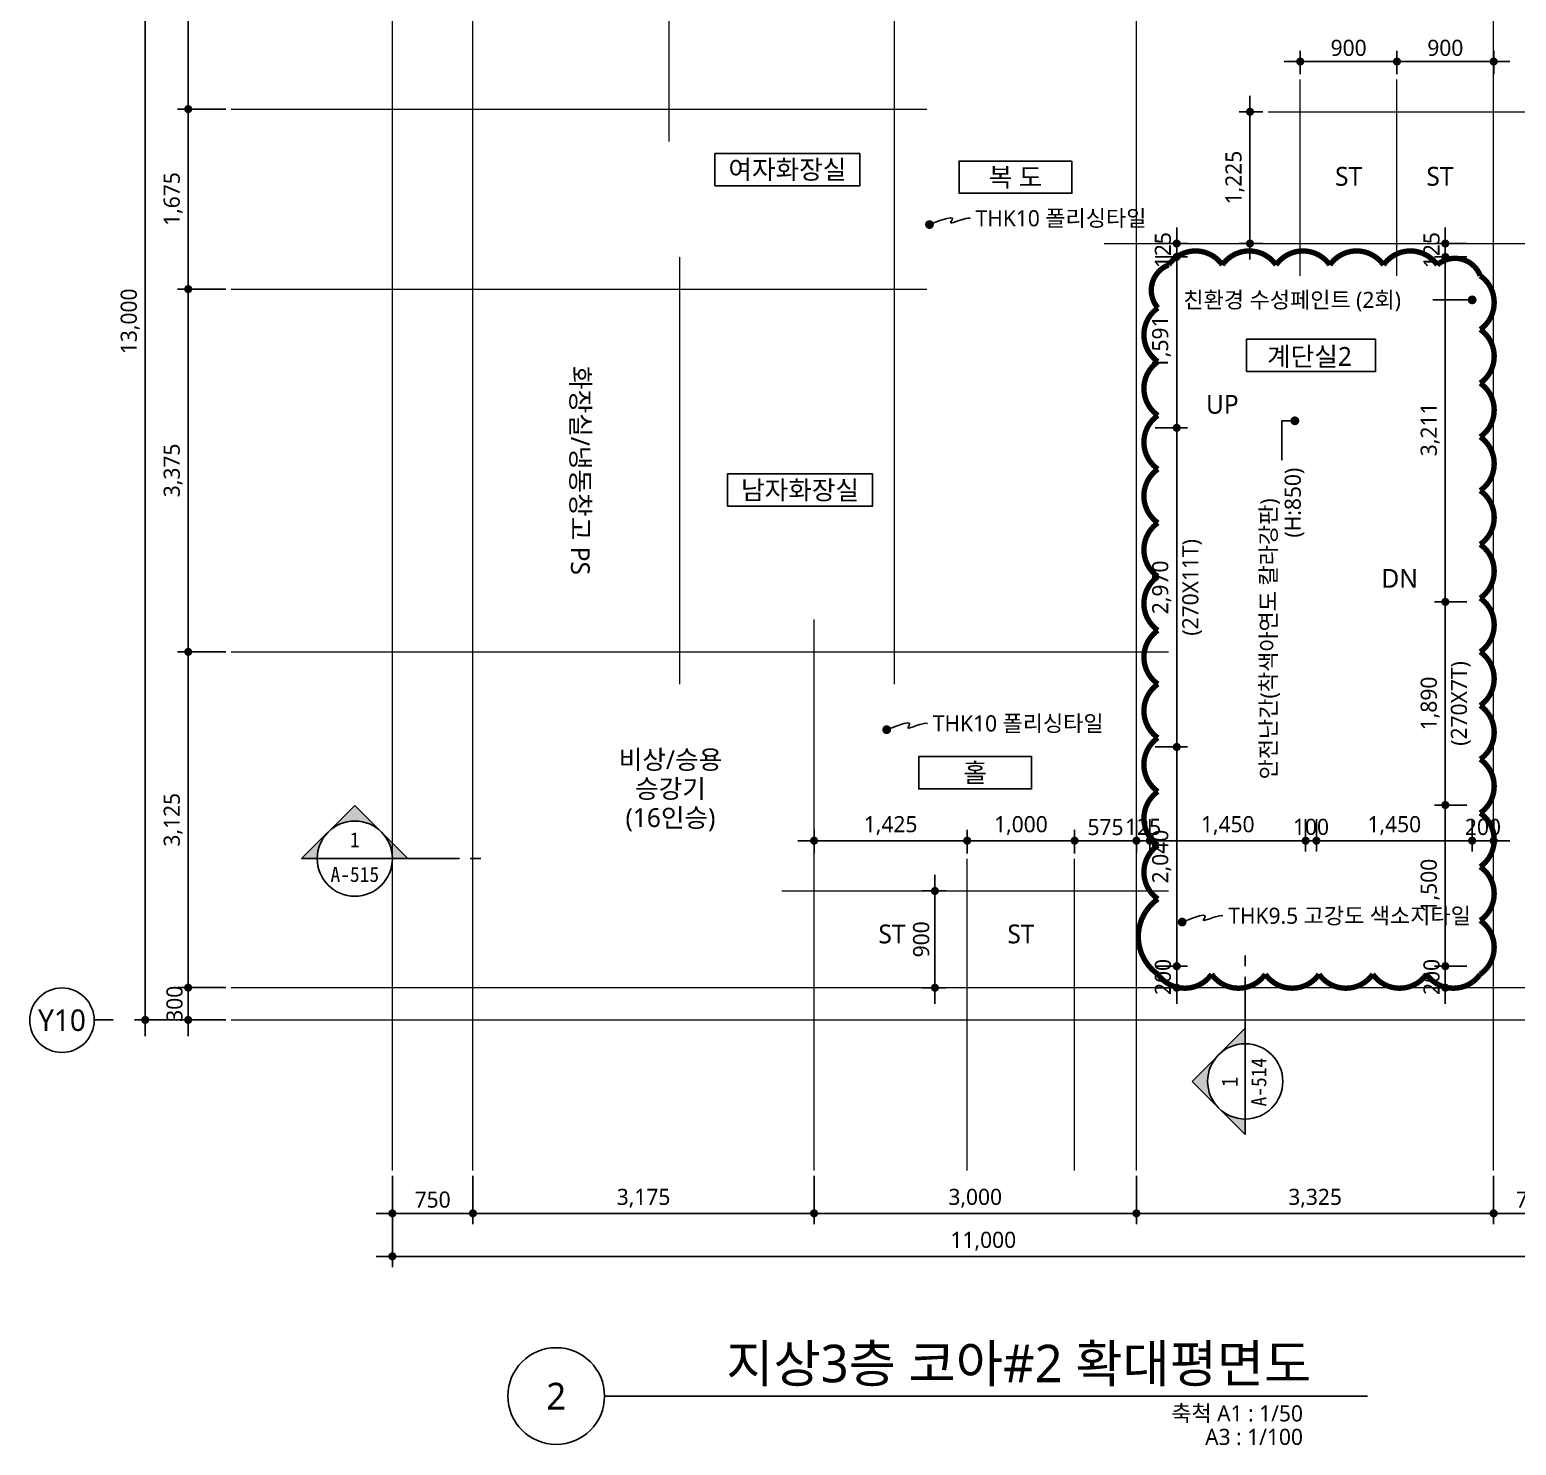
# Model space of a CAD drawing. Header units: millimetres. Extents: x 3320976 to 3527701, y 1183647 to 1243117.
# Drawn here: x 3422464 to 3436299, y 1183647 to 1196819 of the extents above; entities that cross this region are included whole.
import ezdxf
from ezdxf.enums import TextEntityAlignment as Align

# ---------------------------------------------------------------- set-up
doc = ezdxf.new("R2010")
doc.units = ezdxf.units.MM
doc.header["$MEASUREMENT"] = 0
doc.linetypes.add('CEN', pattern=[62, 60, -1, 0, -1])
doc.layers.get('0').update_dxf_attribs({"linetype": 'CONTINUOUS'})
for name, color, linetype, lineweight in [('A-AXIS-BUBL', 7, 'CONTINUOUS', 25), ('A-CNTL', 1, 'CEN', 15), ('A-DIMS', 7, 'CONTINUOUS', 25), ('A-MKXS-LEAD', 7, 'CONTINUOUS', 25), ('A-MKXS-MAK1', 3, 'CONTINUOUS', 25), ('A-MKXS-TEXT1', 3, 'CONTINUOUS', 25), ('A-MKXS-TEXT2', 7, 'CONTINUOUS', 25), ('A-MKXX-NAME', 3, 'CONTINUOUS', 25), ('A-MKXX-SYMB', 7, 'CONTINUOUS', 25), ('A-XXXX-SYMB', 7, 'CONTINUOUS', 25), ('A-XXXX-TXT1', 3, 'CONTINUOUS', 25), ('A-XXXX-TXT2', 3, 'CONTINUOUS', 25), ('REV-202205', 20, 'CONTINUOUS', 25)]:
    doc.layers.add(name, color=color, linetype=linetype, lineweight=lineweight)
doc.styles.add('HY울릉도L', font='')
doc.styles.add('돋움체', font='')
doc.styles.add('맑은고딕', font='malgun.ttf')
doc.styles.get('HY울릉도L').set_extended_font_data('HYwulM')
doc.styles.get('돋움체').set_extended_font_data('DotumChe')
doc.dimstyles.new('CDIM', dxfattribs={"dimtxt": 3, "dimasz": 1.5, "dimexe": 2, "dimexo": 1, "dimgap": 1, "dimtad": 1, "dimdec": 0, "dimrnd": 0.5, "dimzin": 0, "dimdsep": 32, "dimlunit": 6, "dimtxsty": 'HY울릉도L', "dimblk1": '_CIDOT', "dimblk2": '_CIDOT', "dimsah": 1, "dimcen": 5.5, "dimclrd": 2, "dimclre": 2, "dimclrt": 7, "dimadec": 0, "dimazin": 0, "dimtfac": 1, "dimtdec": 0, "dimtix": 1, "dimtmove": 2, "dimatfit": 1, "dimldrblk": '_CIDOT', "dimfxl": 1, "dimtolj": 1, "dimtzin": 0, "dimlwd": -1, "dimarcsym": 0})

# ---------------------------------------------------------------- blocks, each defined once
blk = doc.blocks.new('_CIDOT')
at = {"color": 0, "linetype": 'ByBlock'}
blk.add_line((2, 0), (-1, 0), dxfattribs=at)
at = {"color": 0, "linetype": 'ByBlock', "const_width": 0.5}
blk.add_lwpolyline([(-0.25, 0, 1), (0.25, 0, 1)], format="xyb", close=True, dxfattribs=at)
blk = doc.blocks.new('*D466')
at = {"layer": 'A-DIMS', "lineweight": -2, "transparency": 16777216}
for p, q in [((-1550, 0), (-2400, 0)), ((-1550, -13000), (-2400, -13000))]:
    blk.add_line(p, q, dxfattribs=at)
at = {"layer": 'A-DIMS', "transparency": 16777216}
blk.add_line((-2300, -12925), (-2300, -75), dxfattribs=at)
at = {"layer": 'A-DIMS', "transparency": 16777216, "xscale": 75, "yscale": 75, "zscale": 75}
for p, rotation in [((-2300, 0), 90), ((-2300, -13000), 270)]:
    blk.add_blockref('_CIDOT', p, dxfattribs=dict(at, rotation=rotation))
at = {"layer": 'A-DIMS', "color": 3, "transparency": 16777216, "insert": (-2440, -6500), "char_height": 150, "attachment_point": 5, "rotation": 90, "style": '맑은고딕'}
blk.add_mtext('\\A1;13,000', dxfattribs=at)
blk = doc.blocks.new('*D469')
at = {"layer": 'A-DIMS', "lineweight": -2, "transparency": 16777216}
for p, q in [((-1550, -700), (-2000, -700)), ((-1550, -4525), (-2000, -4525))]:
    blk.add_line(p, q, dxfattribs=at)
at = {"layer": 'A-DIMS', "transparency": 16777216}
blk.add_line((-1900, -4450), (-1900, -775), dxfattribs=at)
at = {"layer": 'A-DIMS', "transparency": 16777216, "xscale": 75, "yscale": 75, "zscale": 75}
for p, rotation in [((-1900, -700), 90), ((-1900, -4525), 270)]:
    blk.add_blockref('_CIDOT', p, dxfattribs=dict(at, rotation=rotation))
at = {"layer": 'A-DIMS', "color": 3, "transparency": 16777216, "insert": (-2040, -2613), "char_height": 150, "attachment_point": 5, "rotation": 90, "style": '맑은고딕'}
blk.add_mtext('\\A1;3,825', dxfattribs=at)
blk = doc.blocks.new('*D470')
at = {"layer": 'A-DIMS', "transparency": 16777216}
for p, q in [((-1900, -12625), (-1900, -12550)), ((-1900, -13000), (-1900, -12700)), ((-1900, -13075), (-1900, -13150))]:
    blk.add_line(p, q, dxfattribs=at)
at = {"layer": 'A-DIMS', "lineweight": -2, "transparency": 16777216}
for p, q in [((-1550, -12700), (-2000, -12700)), ((-1550, -13000), (-2000, -13000))]:
    blk.add_line(p, q, dxfattribs=at)
at = {"layer": 'A-DIMS', "transparency": 16777216, "xscale": 75, "yscale": 75, "zscale": 75}
for p, rotation in [((-1900, -12700), 270), ((-1900, -13000), 90)]:
    blk.add_blockref('_CIDOT', p, dxfattribs=dict(at, rotation=rotation))
at = {"layer": 'A-DIMS', "color": 3, "transparency": 16777216, "insert": (-2027, -12850), "char_height": 150, "attachment_point": 5, "rotation": 90, "style": '맑은고딕'}
blk.add_mtext('\\A1;300', dxfattribs=at)
blk = doc.blocks.new('*D472')
at = {"layer": 'A-DIMS', "lineweight": -2, "transparency": 16777216}
for p, q in [((0, -14450), (0, -14900)), ((750, -14450), (750, -14900))]:
    blk.add_line(p, q, dxfattribs=at)
at = {"layer": 'A-DIMS', "transparency": 16777216}
blk.add_line((675, -14800), (75, -14800), dxfattribs=at)
at = {"layer": 'A-DIMS', "transparency": 16777216, "xscale": 75, "yscale": 75, "zscale": 75, "rotation": 180}
blk.add_blockref('_CIDOT', (0, -14800), dxfattribs=at)
at = {"layer": 'A-DIMS', "transparency": 16777216, "xscale": 75, "yscale": 75, "zscale": 75}
blk.add_blockref('_CIDOT', (750, -14800), dxfattribs=at)
at = {"layer": 'A-DIMS', "color": 3, "transparency": 16777216, "insert": (375, -14673), "char_height": 150, "attachment_point": 5, "style": '맑은고딕'}
blk.add_mtext('\\A1;750', dxfattribs=at)
blk = doc.blocks.new('*D473')
at = {"layer": 'A-DIMS', "lineweight": -2, "transparency": 16777216}
for p, q in [((10250, -14450), (10250, -14900)), ((11000, -14450), (11000, -14900))]:
    blk.add_line(p, q, dxfattribs=at)
at = {"layer": 'A-DIMS', "transparency": 16777216}
blk.add_line((10925, -14800), (10325, -14800), dxfattribs=at)
at = {"layer": 'A-DIMS', "transparency": 16777216, "xscale": 75, "yscale": 75, "zscale": 75, "rotation": 180}
blk.add_blockref('_CIDOT', (10250, -14800), dxfattribs=at)
at = {"layer": 'A-DIMS', "transparency": 16777216, "xscale": 75, "yscale": 75, "zscale": 75}
blk.add_blockref('_CIDOT', (11000, -14800), dxfattribs=at)
at = {"layer": 'A-DIMS', "color": 3, "transparency": 16777216, "insert": (10625, -14673), "char_height": 150, "attachment_point": 5, "style": '맑은고딕'}
blk.add_mtext('\\A1;750', dxfattribs=at)
blk = doc.blocks.new('*D475')
at = {"layer": 'A-DIMS', "lineweight": -2, "transparency": 16777216}
for p, q in [((6925, -14450), (6925, -14900)), ((10250, -14450), (10250, -14900))]:
    blk.add_line(p, q, dxfattribs=at)
at = {"layer": 'A-DIMS', "transparency": 16777216}
blk.add_line((7000, -14800), (10175, -14800), dxfattribs=at)
at = {"layer": 'A-DIMS', "transparency": 16777216, "xscale": 75, "yscale": 75, "zscale": 75, "rotation": 180}
blk.add_blockref('_CIDOT', (6925, -14800), dxfattribs=at)
at = {"layer": 'A-DIMS', "transparency": 16777216, "xscale": 75, "yscale": 75, "zscale": 75}
blk.add_blockref('_CIDOT', (10250, -14800), dxfattribs=at)
at = {"layer": 'A-DIMS', "color": 3, "transparency": 16777216, "insert": (8588, -14660), "char_height": 150, "attachment_point": 5, "style": '맑은고딕'}
blk.add_mtext('\\A1;3,325', dxfattribs=at)
blk = doc.blocks.new('*D476')
at = {"layer": 'A-DIMS', "lineweight": -2, "transparency": 16777216}
for p, q in [((750, -14450), (750, -14900)), ((3925, -14450), (3925, -14900))]:
    blk.add_line(p, q, dxfattribs=at)
at = {"layer": 'A-DIMS', "transparency": 16777216}
blk.add_line((825, -14800), (3850, -14800), dxfattribs=at)
at = {"layer": 'A-DIMS', "transparency": 16777216, "xscale": 75, "yscale": 75, "zscale": 75, "rotation": 180}
blk.add_blockref('_CIDOT', (750, -14800), dxfattribs=at)
at = {"layer": 'A-DIMS', "transparency": 16777216, "xscale": 75, "yscale": 75, "zscale": 75}
blk.add_blockref('_CIDOT', (3925, -14800), dxfattribs=at)
at = {"layer": 'A-DIMS', "color": 3, "transparency": 16777216, "insert": (2338, -14660), "char_height": 150, "attachment_point": 5, "style": '맑은고딕'}
blk.add_mtext('\\A1;3,175', dxfattribs=at)
blk = doc.blocks.new('*D480')
at = {"layer": 'A-DIMS', "lineweight": -2, "transparency": 16777216}
for p, q in [((-1550, -9575), (-2000, -9575)), ((-1550, -12700), (-2000, -12700))]:
    blk.add_line(p, q, dxfattribs=at)
at = {"layer": 'A-DIMS', "transparency": 16777216}
blk.add_line((-1900, -9650), (-1900, -12625), dxfattribs=at)
at = {"layer": 'A-DIMS', "transparency": 16777216, "xscale": 75, "yscale": 75, "zscale": 75}
for p, rotation in [((-1900, -9575), 90), ((-1900, -12700), 270)]:
    blk.add_blockref('_CIDOT', p, dxfattribs=dict(at, rotation=rotation))
at = {"layer": 'A-DIMS', "color": 3, "transparency": 16777216, "insert": (-2040, -11138), "char_height": 150, "attachment_point": 5, "rotation": 90, "style": '맑은고딕'}
blk.add_mtext('\\A1;3,125', dxfattribs=at)
blk = doc.blocks.new('*D481')
at = {"layer": 'A-DIMS', "lineweight": -2, "transparency": 16777216}
for p, q in [((-1550, -6200), (-2000, -6200)), ((-1550, -9575), (-2000, -9575))]:
    blk.add_line(p, q, dxfattribs=at)
at = {"layer": 'A-DIMS', "transparency": 16777216}
blk.add_line((-1900, -9500), (-1900, -6275), dxfattribs=at)
at = {"layer": 'A-DIMS', "transparency": 16777216, "xscale": 75, "yscale": 75, "zscale": 75}
for p, rotation in [((-1900, -6200), 90), ((-1900, -9575), 270)]:
    blk.add_blockref('_CIDOT', p, dxfattribs=dict(at, rotation=rotation))
at = {"layer": 'A-DIMS', "color": 3, "transparency": 16777216, "insert": (-2040, -7887), "char_height": 150, "attachment_point": 5, "rotation": 90, "style": '맑은고딕'}
blk.add_mtext('\\A1;3,375', dxfattribs=at)
blk = doc.blocks.new('*D482')
at = {"layer": 'A-DIMS', "lineweight": -2, "transparency": 16777216}
for p, q in [((3925, -14450), (3925, -14900)), ((6925, -14450), (6925, -14900))]:
    blk.add_line(p, q, dxfattribs=at)
at = {"layer": 'A-DIMS', "transparency": 16777216}
blk.add_line((6850, -14800), (4000, -14800), dxfattribs=at)
at = {"layer": 'A-DIMS', "transparency": 16777216, "xscale": 75, "yscale": 75, "zscale": 75, "rotation": 180}
blk.add_blockref('_CIDOT', (3925, -14800), dxfattribs=at)
at = {"layer": 'A-DIMS', "transparency": 16777216, "xscale": 75, "yscale": 75, "zscale": 75}
blk.add_blockref('_CIDOT', (6925, -14800), dxfattribs=at)
at = {"layer": 'A-DIMS', "color": 3, "transparency": 16777216, "insert": (5425, -14660), "char_height": 150, "attachment_point": 5, "style": '맑은고딕'}
blk.add_mtext('\\A1;3,000', dxfattribs=at)
blk = doc.blocks.new('*D486')
at = {"layer": 'A-DIMS', "lineweight": -2, "transparency": 16777216}
for p, q in [((0, -14450), (0, -15300)), ((11000, -14450), (11000, -15300))]:
    blk.add_line(p, q, dxfattribs=at)
at = {"layer": 'A-DIMS', "transparency": 16777216}
blk.add_line((10925, -15200), (75, -15200), dxfattribs=at)
at = {"layer": 'A-DIMS', "transparency": 16777216, "xscale": 75, "yscale": 75, "zscale": 75, "rotation": 180}
blk.add_blockref('_CIDOT', (0, -15200), dxfattribs=at)
at = {"layer": 'A-DIMS', "transparency": 16777216, "xscale": 75, "yscale": 75, "zscale": 75}
blk.add_blockref('_CIDOT', (11000, -15200), dxfattribs=at)
at = {"layer": 'A-DIMS', "color": 3, "transparency": 16777216, "insert": (5500, -15060), "char_height": 150, "attachment_point": 5, "style": '맑은고딕'}
blk.add_mtext('\\A1;11,000', dxfattribs=at)
blk = doc.blocks.new('*D487')
at = {"layer": 'A-DIMS', "lineweight": -2, "transparency": 16777216}
for p, q in [((-1550, -4525), (-2000, -4525)), ((-1550, -6200), (-2000, -6200))]:
    blk.add_line(p, q, dxfattribs=at)
at = {"layer": 'A-DIMS', "transparency": 16777216}
blk.add_line((-1900, -6125), (-1900, -4600), dxfattribs=at)
at = {"layer": 'A-DIMS', "transparency": 16777216, "xscale": 75, "yscale": 75, "zscale": 75}
for p, rotation in [((-1900, -4525), 90), ((-1900, -6200), 270)]:
    blk.add_blockref('_CIDOT', p, dxfattribs=dict(at, rotation=rotation))
at = {"layer": 'A-DIMS', "color": 3, "transparency": 16777216, "insert": (-2040, -5362), "char_height": 150, "attachment_point": 5, "rotation": 90, "style": '맑은고딕'}
blk.add_mtext('\\A1;1,675', dxfattribs=at)
blk = doc.blocks.new('비상승용승강기16인승')
at = {"layer": 'A-MKXX-NAME', "style": '맑은고딕'}
for s, p in [('비상/승용', (0, 270)), ('승강기', (0, 0)), ('(16인승)', (0, -270))]:
    blk.add_text(s, height=175, dxfattribs=at).set_placement(p, align=Align.MIDDLE_CENTER)
blk = doc.blocks.new('*D32')
at = {"layer": 'A-DIMS', "lineweight": -2, "transparency": 16777216}
for p, q in [((3431189, 1189155), (3431189, 1189373)), ((3432189, 1189155), (3432189, 1189373))]:
    blk.add_line(p, q, dxfattribs=at)
at = {"layer": 'A-DIMS', "transparency": 16777216}
blk.add_line((3432114, 1189273), (3431264, 1189273), dxfattribs=at)
at = {"layer": 'A-DIMS', "transparency": 16777216, "xscale": 75, "yscale": 75, "zscale": 75, "rotation": 180}
blk.add_blockref('_CIDOT', (3431189, 1189273), dxfattribs=at)
at = {"layer": 'A-DIMS', "transparency": 16777216, "xscale": 75, "yscale": 75, "zscale": 75}
blk.add_blockref('_CIDOT', (3432189, 1189273), dxfattribs=at)
at = {"layer": 'A-DIMS', "color": 3, "transparency": 16777216, "insert": (3431689, 1189413), "char_height": 150, "attachment_point": 5, "style": '맑은고딕'}
blk.add_mtext('\\A1;1,000', dxfattribs=at)
blk = doc.blocks.new('*D27')
at = {"layer": 'A-DIMS', "lineweight": -2, "transparency": 16777216}
for p, q in [((3429764, 1189155), (3429764, 1189373)), ((3431189, 1189155), (3431189, 1189373))]:
    blk.add_line(p, q, dxfattribs=at)
at = {"layer": 'A-DIMS', "transparency": 16777216}
blk.add_line((3429839, 1189273), (3431114, 1189273), dxfattribs=at)
at = {"layer": 'A-DIMS', "transparency": 16777216, "xscale": 75, "yscale": 75, "zscale": 75, "rotation": 180}
blk.add_blockref('_CIDOT', (3429764, 1189273), dxfattribs=at)
at = {"layer": 'A-DIMS', "transparency": 16777216, "xscale": 75, "yscale": 75, "zscale": 75}
blk.add_blockref('_CIDOT', (3431189, 1189273), dxfattribs=at)
at = {"layer": 'A-DIMS', "color": 3, "transparency": 16777216, "insert": (3430476, 1189413), "char_height": 150, "attachment_point": 5, "style": '맑은고딕'}
blk.add_mtext('\\A1;1,425', dxfattribs=at)
blk = doc.blocks.new('*D28')
at = {"layer": 'A-DIMS', "lineweight": -2, "transparency": 16777216}
for p, q in [((3432189, 1189155), (3432189, 1189373)), ((3432764, 1189155), (3432764, 1189373))]:
    blk.add_line(p, q, dxfattribs=at)
at = {"layer": 'A-DIMS', "transparency": 16777216}
blk.add_line((3432264, 1189273), (3432689, 1189273), dxfattribs=at)
at = {"layer": 'A-DIMS', "transparency": 16777216, "xscale": 75, "yscale": 75, "zscale": 75, "rotation": 180}
blk.add_blockref('_CIDOT', (3432189, 1189273), dxfattribs=at)
at = {"layer": 'A-DIMS', "transparency": 16777216, "xscale": 75, "yscale": 75, "zscale": 75}
blk.add_blockref('_CIDOT', (3432764, 1189273), dxfattribs=at)
at = {"layer": 'A-DIMS', "color": 3, "transparency": 16777216, "insert": (3432476, 1189399), "char_height": 150, "attachment_point": 5, "style": '맑은고딕'}
blk.add_mtext('\\A1;575', dxfattribs=at)
blk = doc.blocks.new('*D29')
at = {"layer": 'A-DIMS', "lineweight": -2, "transparency": 16777216}
for p, q in [((3434289, 1196405), (3434289, 1196623)), ((3435189, 1196405), (3435189, 1196623))]:
    blk.add_line(p, q, dxfattribs=at)
at = {"layer": 'A-DIMS', "transparency": 16777216}
blk.add_line((3435114, 1196523), (3434364, 1196523), dxfattribs=at)
at = {"layer": 'A-DIMS', "transparency": 16777216, "xscale": 75, "yscale": 75, "zscale": 75, "rotation": 180}
blk.add_blockref('_CIDOT', (3434289, 1196523), dxfattribs=at)
at = {"layer": 'A-DIMS', "transparency": 16777216, "xscale": 75, "yscale": 75, "zscale": 75}
blk.add_blockref('_CIDOT', (3435189, 1196523), dxfattribs=at)
at = {"layer": 'A-DIMS', "color": 3, "transparency": 16777216, "insert": (3434739, 1196650), "char_height": 150, "attachment_point": 5, "style": '맑은고딕'}
blk.add_mtext('\\A1;900', dxfattribs=at)
blk = doc.blocks.new('*D30')
at = {"layer": 'A-DIMS', "lineweight": -2, "transparency": 16777216}
for p, q in [((3435189, 1196405), (3435189, 1196623)), ((3436089, 1196405), (3436089, 1196623))]:
    blk.add_line(p, q, dxfattribs=at)
at = {"layer": 'A-DIMS', "transparency": 16777216}
blk.add_line((3435264, 1196523), (3436014, 1196523), dxfattribs=at)
at = {"layer": 'A-DIMS', "transparency": 16777216, "xscale": 75, "yscale": 75, "zscale": 75, "rotation": 180}
blk.add_blockref('_CIDOT', (3435189, 1196523), dxfattribs=at)
at = {"layer": 'A-DIMS', "transparency": 16777216, "xscale": 75, "yscale": 75, "zscale": 75}
blk.add_blockref('_CIDOT', (3436089, 1196523), dxfattribs=at)
at = {"layer": 'A-DIMS', "color": 3, "transparency": 16777216, "insert": (3435639, 1196650), "char_height": 150, "attachment_point": 5, "style": '맑은고딕'}
blk.add_mtext('\\A1;900', dxfattribs=at)
blk = doc.blocks.new('*D31')
at = {"layer": 'A-DIMS', "lineweight": -2, "transparency": 16777216}
for p, q in [((3433939, 1196055), (3433721, 1196055)), ((3433939, 1194830), (3433721, 1194830))]:
    blk.add_line(p, q, dxfattribs=at)
at = {"layer": 'A-DIMS', "transparency": 16777216}
blk.add_line((3433821, 1195980), (3433821, 1194905), dxfattribs=at)
at = {"layer": 'A-DIMS', "transparency": 16777216, "xscale": 75, "yscale": 75, "zscale": 75}
for p, rotation in [((3433821, 1196055), 90), ((3433821, 1194830), 270)]:
    blk.add_blockref('_CIDOT', p, dxfattribs=dict(at, rotation=rotation))
at = {"layer": 'A-DIMS', "color": 3, "transparency": 16777216, "insert": (3433681, 1195443), "char_height": 150, "attachment_point": 5, "rotation": 90, "style": '맑은고딕'}
blk.add_mtext('\\A1;1,225', dxfattribs=at)
blk = doc.blocks.new('*D48')
at = {"layer": 'A-DIMS', "lineweight": -2, "transparency": 16777216}
for p, q in [((3430771, 1188805), (3430989, 1188805)), ((3430771, 1187905), (3430989, 1187905))]:
    blk.add_line(p, q, dxfattribs=at)
at = {"layer": 'A-DIMS', "transparency": 16777216}
blk.add_line((3430889, 1188730), (3430889, 1187980), dxfattribs=at)
at = {"layer": 'A-DIMS', "transparency": 16777216, "xscale": 75, "yscale": 75, "zscale": 75}
for p, rotation in [((3430889, 1188805), 90), ((3430889, 1187905), 270)]:
    blk.add_blockref('_CIDOT', p, dxfattribs=dict(at, rotation=rotation))
at = {"layer": 'A-DIMS', "color": 3, "transparency": 16777216, "insert": (3430761, 1188355), "char_height": 150, "attachment_point": 5, "rotation": 90, "style": '맑은고딕'}
blk.add_mtext('\\A1;900', dxfattribs=at)
blk = doc.blocks.new('CORE 2- 단면')
at = {"layer": 'A-MKXS-MAK1'}
h = blk.add_hatch(color=256, dxfattribs=at)
h.paths.add_polyline_path([(5095, 12859), (4847, 12611, 0.414214), (4847, 13106)])
h.paths.add_polyline_path([(4847, 12611), (4600, 12364), (4600, 12509, 0.198912)])
h.paths.add_polyline_path([(4847, 13106, 0.198912), (4600, 13209), (4600, 13354)])
h = blk.add_hatch(color=256, dxfattribs=at)
h.paths.add_polyline_path([(12887, 10291), (12639, 10538, 0.414214), (13134, 10538)])
h.paths.add_polyline_path([(12639, 10538), (12392, 10786), (12537, 10786, 0.198912)])
h.paths.add_polyline_path([(13134, 10538, 0.198912), (13237, 10786), (13382, 10786)])
for p, q in [((4600, 13354), (5095, 12859)), ((4600, 11886), (4600, 13354)), ((4600, 12364), (5095, 12859)), ((4600, 11686), (4600, 11786)), ((11714, 10786), (11814, 10786)), ((11914, 10786), (13382, 10786)), ((12392, 10786), (12887, 10291)), ((13382, 10786), (12887, 10291))]:
    blk.add_line(p, q, dxfattribs=at)
for centre in [(4600, 12859), (12887, 10786)]:
    blk.add_circle(centre, 350, dxfattribs=at)
at = {"layer": 'A-MKXS-TEXT2', "style": '돋움체'}
for s, height, rotation, p in [('A-514', 140, 270, (4472, 12866)), ('1', 150, 270, (4744, 12863)), ('A-515', 140, 180, (12887, 10934)), ('1', 140, 180, (12887, 10611))]:
    blk.add_text(s, height=height, rotation=rotation, dxfattribs=at).set_placement(p, align=Align.MIDDLE)
blk = doc.blocks.new('*D383')
at = {"layer": 'A-DIMS', "lineweight": -2, "transparency": 16777216}
for p, q in [((3432939, 1193115), (3433239, 1193115)), ((3432939, 1190145), (3433239, 1190145))]:
    blk.add_line(p, q, dxfattribs=at)
at = {"layer": 'A-DIMS', "transparency": 16777216}
blk.add_line((3433139, 1190220), (3433139, 1193040), dxfattribs=at)
at = {"layer": 'A-DIMS', "transparency": 16777216, "xscale": 75, "yscale": 75, "zscale": 75}
for p, rotation in [((3433139, 1193115), 90), ((3433139, 1190145), 270)]:
    blk.add_blockref('_CIDOT', p, dxfattribs=dict(at, rotation=rotation))
at = {"layer": 'A-DIMS', "color": 3, "transparency": 16777216, "char_height": 150, "attachment_point": 5, "rotation": 90, "style": '맑은고딕'}
for s, insert in [('\\A1;(270X11T)', (3433282, 1191630)), ('\\A1;2,970', (3432999, 1191630))]:
    blk.add_mtext(s, dxfattribs=dict(at, insert=insert))
blk = doc.blocks.new('*D384')
at = {"layer": 'A-DIMS', "lineweight": -2, "transparency": 16777216}
for p, q in [((3432939, 1190145), (3433239, 1190145)), ((3432939, 1188105), (3433239, 1188105))]:
    blk.add_line(p, q, dxfattribs=at)
at = {"layer": 'A-DIMS', "transparency": 16777216}
blk.add_line((3433139, 1190070), (3433139, 1188180), dxfattribs=at)
at = {"layer": 'A-DIMS', "transparency": 16777216, "xscale": 75, "yscale": 75, "zscale": 75}
for p, rotation in [((3433139, 1190145), 90), ((3433139, 1188105), 270)]:
    blk.add_blockref('_CIDOT', p, dxfattribs=dict(at, rotation=rotation))
at = {"layer": 'A-DIMS', "color": 3, "transparency": 16777216, "insert": (3432999, 1189125), "char_height": 150, "attachment_point": 5, "rotation": 90, "style": '맑은고딕'}
blk.add_mtext('\\A1;2,040', dxfattribs=at)
blk = doc.blocks.new('*D385')
at = {"layer": 'A-DIMS', "lineweight": -2, "transparency": 16777216}
for p, q in [((3432939, 1194705), (3433239, 1194705)), ((3432939, 1193115), (3433239, 1193115))]:
    blk.add_line(p, q, dxfattribs=at)
at = {"layer": 'A-DIMS', "transparency": 16777216}
blk.add_line((3433139, 1193190), (3433139, 1194630), dxfattribs=at)
at = {"layer": 'A-DIMS', "transparency": 16777216, "xscale": 75, "yscale": 75, "zscale": 75}
for p, rotation in [((3433139, 1194705), 90), ((3433139, 1193115), 270)]:
    blk.add_blockref('_CIDOT', p, dxfattribs=dict(at, rotation=rotation))
at = {"layer": 'A-DIMS', "color": 3, "transparency": 16777216, "insert": (3432998, 1193910), "char_height": 150, "attachment_point": 5, "rotation": 90, "style": '맑은고딕'}
blk.add_mtext('\\A1;1,591', dxfattribs=at)
blk = doc.blocks.new('*D386')
at = {"layer": 'A-DIMS', "transparency": 16777216}
for p, q in [((3433139, 1194905), (3433139, 1194980)), ((3433139, 1194705), (3433139, 1194830)), ((3433139, 1194630), (3433139, 1194555))]:
    blk.add_line(p, q, dxfattribs=at)
at = {"layer": 'A-DIMS', "lineweight": -2, "transparency": 16777216}
for p, q in [((3432939, 1194830), (3433239, 1194830)), ((3432939, 1194705), (3433239, 1194705))]:
    blk.add_line(p, q, dxfattribs=at)
at = {"layer": 'A-DIMS', "transparency": 16777216, "xscale": 75, "yscale": 75, "zscale": 75}
for p, rotation in [((3433139, 1194830), 270), ((3433139, 1194705), 90)]:
    blk.add_blockref('_CIDOT', p, dxfattribs=dict(at, rotation=rotation))
at = {"layer": 'A-DIMS', "color": 3, "transparency": 16777216, "insert": (3433011, 1194768), "char_height": 150, "attachment_point": 5, "rotation": 90, "style": '맑은고딕'}
blk.add_mtext('\\A1;125', dxfattribs=at)
blk = doc.blocks.new('*D387')
at = {"layer": 'A-DIMS', "transparency": 16777216}
for p, q in [((3433139, 1188180), (3433139, 1188255)), ((3433139, 1188105), (3433139, 1187905)), ((3433139, 1187830), (3433139, 1187755))]:
    blk.add_line(p, q, dxfattribs=at)
at = {"layer": 'A-DIMS', "lineweight": -2, "transparency": 16777216}
for p, q in [((3432939, 1188105), (3433239, 1188105)), ((3432939, 1187905), (3433239, 1187905))]:
    blk.add_line(p, q, dxfattribs=at)
at = {"layer": 'A-DIMS', "transparency": 16777216, "xscale": 75, "yscale": 75, "zscale": 75}
for p, rotation in [((3433139, 1188105), 270), ((3433139, 1187905), 90)]:
    blk.add_blockref('_CIDOT', p, dxfattribs=dict(at, rotation=rotation))
at = {"layer": 'A-DIMS', "color": 3, "transparency": 16777216, "insert": (3433011, 1188005), "char_height": 150, "attachment_point": 5, "rotation": 90, "style": '맑은고딕'}
blk.add_mtext('\\A1;200', dxfattribs=at)
blk = doc.blocks.new('*D388')
at = {"layer": 'A-DIMS', "lineweight": -2, "transparency": 16777216}
for p, q in [((3435839, 1191495), (3435539, 1191495)), ((3435839, 1189605), (3435539, 1189605))]:
    blk.add_line(p, q, dxfattribs=at)
at = {"layer": 'A-DIMS', "transparency": 16777216}
blk.add_line((3435639, 1189680), (3435639, 1191420), dxfattribs=at)
at = {"layer": 'A-DIMS', "transparency": 16777216, "xscale": 75, "yscale": 75, "zscale": 75}
for p, rotation in [((3435639, 1191495), 90), ((3435639, 1189605), 270)]:
    blk.add_blockref('_CIDOT', p, dxfattribs=dict(at, rotation=rotation))
at = {"layer": 'A-DIMS', "color": 3, "transparency": 16777216, "char_height": 150, "attachment_point": 5, "rotation": 90, "style": '맑은고딕'}
for s, insert in [('\\A1;(270X7T)', (3435782, 1190550)), ('\\A1;1,890', (3435498, 1190550))]:
    blk.add_mtext(s, dxfattribs=dict(at, insert=insert))
blk = doc.blocks.new('*D389')
at = {"layer": 'A-DIMS', "lineweight": -2, "transparency": 16777216}
for p, q in [((3435839, 1189605), (3435539, 1189605)), ((3435839, 1188105), (3435539, 1188105))]:
    blk.add_line(p, q, dxfattribs=at)
at = {"layer": 'A-DIMS', "transparency": 16777216}
blk.add_line((3435639, 1189530), (3435639, 1188180), dxfattribs=at)
at = {"layer": 'A-DIMS', "transparency": 16777216, "xscale": 75, "yscale": 75, "zscale": 75}
for p, rotation in [((3435639, 1189605), 90), ((3435639, 1188105), 270)]:
    blk.add_blockref('_CIDOT', p, dxfattribs=dict(at, rotation=rotation))
at = {"layer": 'A-DIMS', "color": 3, "transparency": 16777216, "insert": (3435498, 1188855), "char_height": 150, "attachment_point": 5, "rotation": 90, "style": '맑은고딕'}
blk.add_mtext('\\A1;1,500', dxfattribs=at)
blk = doc.blocks.new('*D390')
at = {"layer": 'A-DIMS', "lineweight": -2, "transparency": 16777216}
for p, q in [((3435839, 1194705), (3435539, 1194705)), ((3435839, 1191495), (3435539, 1191495))]:
    blk.add_line(p, q, dxfattribs=at)
at = {"layer": 'A-DIMS', "transparency": 16777216}
blk.add_line((3435639, 1191570), (3435639, 1194630), dxfattribs=at)
at = {"layer": 'A-DIMS', "transparency": 16777216, "xscale": 75, "yscale": 75, "zscale": 75}
for p, rotation in [((3435639, 1194705), 90), ((3435639, 1191495), 270)]:
    blk.add_blockref('_CIDOT', p, dxfattribs=dict(at, rotation=rotation))
at = {"layer": 'A-DIMS', "color": 3, "transparency": 16777216, "insert": (3435498, 1193100), "char_height": 150, "attachment_point": 5, "rotation": 90, "style": '맑은고딕'}
blk.add_mtext('\\A1;3,211', dxfattribs=at)
blk = doc.blocks.new('*D391')
at = {"layer": 'A-DIMS', "transparency": 16777216}
for p, q in [((3435639, 1194905), (3435639, 1194980)), ((3435639, 1194705), (3435639, 1194830)), ((3435639, 1194630), (3435639, 1194555))]:
    blk.add_line(p, q, dxfattribs=at)
at = {"layer": 'A-DIMS', "lineweight": -2, "transparency": 16777216}
for p, q in [((3435839, 1194830), (3435539, 1194830)), ((3435839, 1194705), (3435539, 1194705))]:
    blk.add_line(p, q, dxfattribs=at)
at = {"layer": 'A-DIMS', "transparency": 16777216, "xscale": 75, "yscale": 75, "zscale": 75}
for p, rotation in [((3435639, 1194830), 270), ((3435639, 1194705), 90)]:
    blk.add_blockref('_CIDOT', p, dxfattribs=dict(at, rotation=rotation))
at = {"layer": 'A-DIMS', "color": 3, "transparency": 16777216, "insert": (3435511, 1194768), "char_height": 150, "attachment_point": 5, "rotation": 90, "style": '맑은고딕'}
blk.add_mtext('\\A1;125', dxfattribs=at)
blk = doc.blocks.new('*D392')
at = {"layer": 'A-DIMS', "transparency": 16777216}
for p, q in [((3435639, 1188180), (3435639, 1188255)), ((3435639, 1188105), (3435639, 1187905)), ((3435639, 1187830), (3435639, 1187755))]:
    blk.add_line(p, q, dxfattribs=at)
at = {"layer": 'A-DIMS', "lineweight": -2, "transparency": 16777216}
for p, q in [((3435839, 1188105), (3435539, 1188105)), ((3435839, 1187905), (3435539, 1187905))]:
    blk.add_line(p, q, dxfattribs=at)
at = {"layer": 'A-DIMS', "transparency": 16777216, "xscale": 75, "yscale": 75, "zscale": 75}
for p, rotation in [((3435639, 1188105), 270), ((3435639, 1187905), 90)]:
    blk.add_blockref('_CIDOT', p, dxfattribs=dict(at, rotation=rotation))
at = {"layer": 'A-DIMS', "color": 3, "transparency": 16777216, "insert": (3435511, 1188005), "char_height": 150, "attachment_point": 5, "rotation": 90, "style": '맑은고딕'}
blk.add_mtext('\\A1;200', dxfattribs=at)
blk = doc.blocks.new('*D442')
at = {"layer": 'A-DIMS', "lineweight": -2, "transparency": 16777216}
for p, q in [((3432889, 1189473), (3432889, 1189173)), ((3434339, 1189473), (3434339, 1189173))]:
    blk.add_line(p, q, dxfattribs=at)
at = {"layer": 'A-DIMS', "transparency": 16777216}
blk.add_line((3434264, 1189273), (3432964, 1189273), dxfattribs=at)
at = {"layer": 'A-DIMS', "transparency": 16777216, "xscale": 75, "yscale": 75, "zscale": 75, "rotation": 180}
blk.add_blockref('_CIDOT', (3432889, 1189273), dxfattribs=at)
at = {"layer": 'A-DIMS', "transparency": 16777216, "xscale": 75, "yscale": 75, "zscale": 75}
blk.add_blockref('_CIDOT', (3434339, 1189273), dxfattribs=at)
at = {"layer": 'A-DIMS', "color": 3, "transparency": 16777216, "insert": (3433614, 1189413), "char_height": 150, "attachment_point": 5, "style": '맑은고딕'}
blk.add_mtext('\\A1;1,450', dxfattribs=at)
blk = doc.blocks.new('*D443')
at = {"layer": 'A-DIMS', "lineweight": -2, "transparency": 16777216}
for p, q in [((3432764, 1189473), (3432764, 1189173)), ((3432889, 1189473), (3432889, 1189173))]:
    blk.add_line(p, q, dxfattribs=at)
at = {"layer": 'A-DIMS', "transparency": 16777216}
for p, q in [((3432689, 1189273), (3432614, 1189273)), ((3432764, 1189273), (3432889, 1189273)), ((3432964, 1189273), (3433039, 1189273))]:
    blk.add_line(p, q, dxfattribs=at)
at = {"layer": 'A-DIMS', "transparency": 16777216, "xscale": 75, "yscale": 75, "zscale": 75}
blk.add_blockref('_CIDOT', (3432764, 1189273), dxfattribs=at)
at = {"layer": 'A-DIMS', "transparency": 16777216, "xscale": 75, "yscale": 75, "zscale": 75, "rotation": 180}
blk.add_blockref('_CIDOT', (3432889, 1189273), dxfattribs=at)
at = {"layer": 'A-DIMS', "color": 3, "transparency": 16777216, "insert": (3432826, 1189401), "char_height": 150, "attachment_point": 5, "style": '맑은고딕'}
blk.add_mtext('\\A1;125', dxfattribs=at)
blk = doc.blocks.new('*D444')
at = {"layer": 'A-DIMS', "lineweight": -2, "transparency": 16777216}
for p, q in [((3434439, 1189473), (3434439, 1189173)), ((3435889, 1189473), (3435889, 1189173))]:
    blk.add_line(p, q, dxfattribs=at)
at = {"layer": 'A-DIMS', "transparency": 16777216}
blk.add_line((3435814, 1189273), (3434514, 1189273), dxfattribs=at)
at = {"layer": 'A-DIMS', "transparency": 16777216, "xscale": 75, "yscale": 75, "zscale": 75, "rotation": 180}
blk.add_blockref('_CIDOT', (3434439, 1189273), dxfattribs=at)
at = {"layer": 'A-DIMS', "transparency": 16777216, "xscale": 75, "yscale": 75, "zscale": 75}
blk.add_blockref('_CIDOT', (3435889, 1189273), dxfattribs=at)
at = {"layer": 'A-DIMS', "color": 3, "transparency": 16777216, "insert": (3435164, 1189413), "char_height": 150, "attachment_point": 5, "style": '맑은고딕'}
blk.add_mtext('\\A1;1,450', dxfattribs=at)
blk = doc.blocks.new('*D445')
at = {"layer": 'A-DIMS', "lineweight": -2, "transparency": 16777216}
for p, q in [((3434339, 1189473), (3434339, 1189173)), ((3434439, 1189473), (3434439, 1189173))]:
    blk.add_line(p, q, dxfattribs=at)
at = {"layer": 'A-DIMS', "transparency": 16777216}
for p, q in [((3434264, 1189273), (3434189, 1189273)), ((3434339, 1189273), (3434439, 1189273)), ((3434514, 1189273), (3434589, 1189273))]:
    blk.add_line(p, q, dxfattribs=at)
at = {"layer": 'A-DIMS', "transparency": 16777216, "xscale": 75, "yscale": 75, "zscale": 75}
blk.add_blockref('_CIDOT', (3434339, 1189273), dxfattribs=at)
at = {"layer": 'A-DIMS', "transparency": 16777216, "xscale": 75, "yscale": 75, "zscale": 75, "rotation": 180}
blk.add_blockref('_CIDOT', (3434439, 1189273), dxfattribs=at)
at = {"layer": 'A-DIMS', "color": 3, "transparency": 16777216, "insert": (3434389, 1189401), "char_height": 150, "attachment_point": 5, "style": '맑은고딕'}
blk.add_mtext('\\A1;100', dxfattribs=at)
blk = doc.blocks.new('*D446')
at = {"layer": 'A-DIMS', "lineweight": -2, "transparency": 16777216}
for p, q in [((3435889, 1189473), (3435889, 1189173)), ((3436089, 1189473), (3436089, 1189173))]:
    blk.add_line(p, q, dxfattribs=at)
at = {"layer": 'A-DIMS', "transparency": 16777216}
for p, q in [((3435814, 1189273), (3435739, 1189273)), ((3435889, 1189273), (3436089, 1189273)), ((3436164, 1189273), (3436239, 1189273))]:
    blk.add_line(p, q, dxfattribs=at)
at = {"layer": 'A-DIMS', "transparency": 16777216, "xscale": 75, "yscale": 75, "zscale": 75}
blk.add_blockref('_CIDOT', (3435889, 1189273), dxfattribs=at)
at = {"layer": 'A-DIMS', "transparency": 16777216, "xscale": 75, "yscale": 75, "zscale": 75, "rotation": 180}
blk.add_blockref('_CIDOT', (3436089, 1189273), dxfattribs=at)
at = {"layer": 'A-DIMS', "color": 3, "transparency": 16777216, "insert": (3435989, 1189400), "char_height": 150, "attachment_point": 5, "style": '맑은고딕'}
blk.add_mtext('\\A1;200', dxfattribs=at)
blk = doc.blocks.new('CORE6_GRID')
at = {"layer": 'A-AXIS-BUBL', "ltscale": 0.2}
blk.add_line((-2600, -13000), (-2775, -13000), dxfattribs=at)
blk.add_circle((-3075, -13002.9), 300, dxfattribs=at)
at = {"layer": 'A-CNTL'}
for p, q in [((0, -14400), (0, 1800)), ((750, -14400), (750, 1800)), ((2575, -4825), (2575, 1800)), ((4675, -9875), (4675, 1800)), ((10250, -14400), (10250, 1800)), ((6925, -14400), (6925, -2725)), ((8450, -6075), (8450, -4250)), ((9350, -6075), (9350, -4250)), ((-1500, -4525), (4975, -4525)), ((8150, -4550), (12500, -4550)), ((6625, -5775), (12500, -5775)), ((2675, -9875), (2675, -5900)), ((-1500, -6200), (4975, -6200)), ((3925, -14400), (3925, -9275)), ((-1500, -9575), (7225, -9575)), ((5350, -14400), (5350, -11500)), ((6350, -14400), (6350, -11500)), ((3625, -11800), (7225, -11800)), ((-1500, -12700), (12500, -12700)), ((-1500, -13000), (12500, -13000))]:
    blk.add_line(p, q, dxfattribs=at)
at = {"layer": 'A-XXXX-TXT2', "ltscale": 0.2, "style": '맑은고딕'}
blk.add_text('Y10', height=200, dxfattribs=at).set_placement((-3075, -13002.9), align=Align.MIDDLE)
at = {"layer": 'A-DIMS'}
for base, p1, p2, angle, picture, middle in [((-2300, 0), (-1500, -13000), (-1500, 0), 270, '*D466', (-2440.5, -6500)), ((-1900, -700), (-1500, -4525), (-1500, -700), 270, '*D469', (-2040.1, -2612.5)), ((-1900, -4525), (-1500, -6200), (-1500, -4525), 270, '*D487', (-2040.5, -5362.5)), ((-1900, -6200), (-1500, -9575), (-1500, -6200), 270, '*D481', (-2040.1, -7887.5)), ((-1900, -12700), (-1500, -9575), (-1500, -12700), 90, '*D480', (-2040.5, -11137.5)), ((-1900, -12700), (-1500, -13000), (-1500, -12700), 270, '*D470', (-2027.5, -12850)), ((0, -14800), (750, -14400), (0, -14400), 180, '*D472', (375, -14672.5)), ((0, -15200), (11000, -14400), (0, -14400), 180, '*D486', (5500, -15059.5)), ((3925, -14800), (6925, -14400), (3925, -14400), 180, '*D482', (5425, -14659.9)), ((10250, -14800), (11000, -14400), (10250, -14400), 180, '*D473', (10625, -14672.5))]:
    dim = blk.add_linear_dim(base=base, p1=p1, p2=p2, angle=angle, dimstyle='CDIM', override={"dimscale": 50, "dimtxsty": '맑은고딕', "dimclrd": 256, "dimclre": 256, "dimclrt": 3}, dxfattribs=at)
    dim.commit()
    dim.dimension.update_dxf_attribs({"geometry": picture, "text_midpoint": middle})
for base, p1, p2, picture, middle in [((3925, -14800), (750, -14400), (3925, -14400), '*D476', (2337.5, -14659.5)), ((10250, -14800), (6925, -14400), (10250, -14400), '*D475', (8587.5, -14659.9))]:
    dim = blk.add_linear_dim(base=base, p1=p1, p2=p2, dimstyle='CDIM', override={"dimscale": 50, "dimtxsty": '맑은고딕', "dimclrd": 256, "dimclre": 256, "dimclrt": 3}, dxfattribs=at)
    dim.commit()
    dim.dimension.update_dxf_attribs({"geometry": picture, "text_midpoint": middle})

msp = doc.modelspace()

# ---------------------------------------------------------------- linework, layer by layer
at = {"layer": 'A-MKXS-LEAD', "const_width": 40}
for points in [[(3430817.1, 1195008.1, 1), (3430858.5, 1195003.9, 1)], [(3435909.5, 1194307.5, -1), (3435868.1, 1194303.3, -1)], [(3434240.9, 1193159.3, -1), (3434236.7, 1193200.7, -1)], [(3430418.9, 1190307.8, 1), (3430460.3, 1190303.7, 1)], [(3433168.9, 1188518, 1), (3433210.3, 1188513.9, 1)]]:
    msp.add_lwpolyline(points, format="xyb", close=True, dxfattribs=at)
at = {"layer": 'A-MKXS-LEAD'}
for points in [[(3430837, 1195005.7), (3430934.7, 1195042.5), (3430998.4, 1195062.4), (3431034.6, 1195068.9), (3431050, 1195065.4), (3431051.2, 1195055.5), (3431044.7, 1195042.7), (3431037.2, 1195030.5), (3431035.2, 1195022.4), (3431043.9, 1195021.1), (3431062, 1195025.5), (3431086.9, 1195033.7), (3431115.8, 1195043.8), (3431146, 1195053.9), (3431174.8, 1195062.1), (3431199.5, 1195066.4), (3431217.3, 1195064.9)], [(3435521.8, 1194305.4), (3435888.8, 1194305.4), (3435888.8, 1194305.4)], [(3434118.9, 1192813), (3434118.9, 1193180), (3434238.8, 1193180)], [(3430438.8, 1190305.4), (3430536.5, 1190342.3), (3430600.2, 1190362.2), (3430636.5, 1190368.6), (3430651.9, 1190365.1), (3430653, 1190355.2), (3430646.5, 1190342.4), (3430639, 1190330.2), (3430637, 1190322.2), (3430645.7, 1190320.8), (3430663.8, 1190325.2), (3430688.7, 1190333.4), (3430717.6, 1190343.5), (3430747.8, 1190353.6), (3430776.6, 1190361.8), (3430801.3, 1190366.1), (3430819.2, 1190364.7)], [(3433188.8, 1188515.6), (3433286.5, 1188552.5), (3433350.2, 1188572.4), (3433386.5, 1188578.8), (3433401.9, 1188575.3), (3433403, 1188565.4), (3433396.5, 1188552.6), (3433389, 1188540.4), (3433387, 1188532.4), (3433395.7, 1188531), (3433413.8, 1188535.4), (3433438.7, 1188543.7), (3433467.6, 1188553.8), (3433497.8, 1188563.9), (3433526.6, 1188572), (3433551.3, 1188576.3), (3433569.2, 1188574.9)]]:
    msp.add_lwpolyline(points, dxfattribs=at)
at = {"layer": 'A-MKXX-SYMB'}
for points in [[(3430190.4, 1195667.9), (3428840.4, 1195667.9), (3428840.4, 1195367.9), (3430190.4, 1195367.9)], [(3432163.8, 1195597.4), (3431113.8, 1195597.4), (3431113.8, 1195297.4), (3432163.8, 1195297.4)], [(3434988.8, 1193940.4), (3433788.8, 1193940.4), (3433788.8, 1193640.4), (3434988.8, 1193640.4)], [(3430308.8, 1192685.4), (3428958.8, 1192685.4), (3428958.8, 1192385.4), (3430308.8, 1192385.4)], [(3431788.8, 1190055.4), (3430738.8, 1190055.4), (3430738.8, 1189755.4), (3431788.8, 1189755.4)]]:
    msp.add_lwpolyline(points, close=True, dxfattribs=at)
at = {"layer": 'A-XXXX-SYMB'}
msp.add_line((3427813.8, 1184105.4), (3434913.8, 1184105.4), dxfattribs=at)
msp.add_circle((3427363.8, 1184105.4), 450, dxfattribs=at)
at = {"layer": 'REV-202205', "const_width": 50}
msp.add_lwpolyline([(3432963.8, 1188030.4, 0.5205671), (3433463.8, 1188030.4, 0.5205671), (3433963.8, 1188030.4, 0.5205671), (3434463.8, 1188030.4, 0.5205671), (3434963.8, 1188030.4, 0.5205671), (3435463.8, 1188030.4, 0.5205671), (3435963.8, 1188030.4, 0.5205671), (3435963.8, 1188530.4, 0.5205671), (3435963.8, 1189030.4, 0.5205671), (3435963.8, 1189530.4, 0.5205671), (3435963.8, 1190030.4, 0.5205671), (3435963.8, 1190530.4, 0.5205671), (3435963.8, 1191030.4, 0.5205671), (3435963.8, 1191530.4, 0.5205671), (3435963.8, 1192030.4, 0.5205671), (3435963.8, 1192530.4, 0.5205671), (3435963.8, 1193030.4, 0.5205671), (3435963.8, 1193530.4, 0.5205671), (3435963.8, 1194030.4, 0.5205671), (3435963.8, 1194530.4, 0.5205671), (3435563.8, 1194630.4, 0.5205671), (3435063.8, 1194630.4, 0.5205671), (3434563.8, 1194630.4, 0.5205671), (3434063.8, 1194630.4, 0.5205671), (3433563.8, 1194630.4, 0.5205671), (3433063.8, 1194630.4, 0.5205671), (3432963.8, 1194230.4, 0.5205671), (3432963.8, 1193730.4, 0.5205671), (3432963.8, 1193230.4, 0.5205671), (3432963.8, 1192730.4, 0.5205671), (3432963.8, 1192230.4, 0.5205671), (3432963.8, 1191730.4, 0.5205671), (3432963.8, 1191230.4, 0.5205671), (3432963.8, 1190730.4, 0.5205671), (3432963.8, 1190230.4, 0.5205671), (3432963.8, 1189730.4, 0.5205671), (3432963.8, 1189230.4, 0.5205671), (3432963.8, 1188730.4, 0.5205671)], format="xyb", close=True, dxfattribs=at)

# ---------------------------------------------------------------- block references
at = {"rotation": 180}
msp.add_blockref('CORE 2- 단면', (3438376.3, 1199892.2), dxfattribs=at)
at = {"layer": 'A-DIMS'}
msp.add_blockref('CORE6_GRID', (3425838.8, 1200605.4), dxfattribs=at)
at = {"layer": 'A-MKXX-NAME'}
msp.add_blockref('비상승용승강기16인승', (3428427.3, 1189757.3), dxfattribs=at)
msp.add_blockref('비상승용승강기16인승', (3428427.3, 1189757.3), dxfattribs=at)

# ---------------------------------------------------------------- texts
at = {"layer": 'A-MKXS-TEXT1', "style": '맑은고딕'}
for s, p in [('THK10 폴리싱타일', (3431267.3, 1195064.9)), ('친환경 수성페인트 (2회)', (3433201.3, 1194305.4)), ('THK10 폴리싱타일', (3430869.2, 1190364.7)), ('THK9.5 고강도 색소지타일', (3433619.2, 1188574.9))]:
    msp.add_text(s, height=150, dxfattribs=at).set_placement(p, align=Align.MIDDLE_LEFT)
for s, p in [('(H:850)', (3434218.9, 1192093.5)), ('안전난간(착색아연도 칼라강판)', (3433991.4, 1189843.1))]:
    msp.add_text(s, height=150, rotation=90, dxfattribs=at).set_placement(p, align=Align.MIDDLE_LEFT)
at = {"layer": 'A-MKXX-NAME', "style": '맑은고딕'}
for s, p in [('여자화장실', (3429515.4, 1195517.9)), ('복 도', (3431638.8, 1195447.4)), ('ST', (3434738.8, 1195455.4)), ('ST', (3435588.8, 1195455.4)), ('계단실2', (3434374.7, 1193778.9)), ('UP', (3433563.8, 1193333.8)), ('남자화장실', (3429633.8, 1192535.4)), ('DN', (3435213.8, 1191713.8)), ('홀', (3431263.8, 1189905.4)), ('ST', (3430488.8, 1188405.4)), ('ST', (3431688.8, 1188405.4))]:
    msp.add_text(s, height=175, dxfattribs=at).set_placement(p, align=Align.MIDDLE_CENTER)
msp.add_text('화장실/냉동창고 PS', height=175, rotation=270, dxfattribs=at).set_placement((3427588.8, 1192717.9), align=Align.MIDDLE_CENTER)
at = {"layer": 'A-XXXX-TXT1', "style": '맑은고딕'}
msp.add_text('지상3층 코아#2 확대평면도', height=350, dxfattribs=at).set_placement((3434391.8, 1184128.1), align=Align.BOTTOM_RIGHT)
msp.add_text('2', height=250, dxfattribs=at).set_placement((3427363.8, 1184105.4), align=Align.MIDDLE)
for s, p in [('축척 A1 : 1/50', (3434313.9, 1184019.3)), ('A3 : 1/100', (3434313.9, 1183800.4))]:
    msp.add_text(s, height=150, dxfattribs=at).set_placement(p, align=Align.TOP_RIGHT)

# ---------------------------------------------------------------- dimensions: what is measured, and where the dimension line sits
at = {"layer": 'A-DIMS'}
for base, p1, p2, picture, middle in [((3434288.8, 1196522.9), (3435188.8, 1196355.4), (3434288.8, 1196355.4), '*D29', (3434738.8, 1196650.4)), ((3431188.8, 1189272.9), (3432188.8, 1189105.4), (3431188.8, 1189105.4), '*D32', (3431688.8, 1189413.4)), ((3432888.8, 1189272.9), (3434338.8, 1189522.9), (3432888.8, 1189522.9), '*D442', (3433613.8, 1189413.4)), ((3434438.8, 1189272.9), (3435888.8, 1189522.9), (3434438.8, 1189522.9), '*D444', (3435163.8, 1189413.4))]:
    dim = msp.add_linear_dim(base=base, p1=p1, p2=p2, dimstyle='CDIM', override={"dimscale": 50, "dimtxsty": '맑은고딕', "dimclrd": 256, "dimclre": 256, "dimclrt": 3}, dxfattribs=at)
    dim.commit()
    dim.dimension.update_dxf_attribs({"geometry": picture, "text_midpoint": middle})
for base, p1, p2, angle, picture, middle in [((3436088.8, 1196522.9), (3435188.8, 1196355.4), (3436088.8, 1196355.4), 180, '*D30', (3435638.8, 1196650.4)), ((3433821.3, 1194830.4), (3433988.8, 1196055.4), (3433988.8, 1194830.4), 90, '*D31', (3433680.8, 1195442.9)), ((3433138.8, 1188105.4), (3432888.9, 1190145), (3432888.8, 1188105.4), 270, '*D384', (3432998.7, 1189125.2)), ((3435638.8, 1188105.4), (3435888.8, 1189605), (3435888.8, 1188105.4), 270, '*D389', (3435498.3, 1188855.2)), ((3431188.8, 1189272.9), (3429763.8, 1189105.4), (3431188.8, 1189105.4), 180, '*D27', (3430476.3, 1189413.4)), ((3432763.8, 1189272.9), (3432188.8, 1189105.4), (3432763.8, 1189105.4), 180, '*D28', (3432476.3, 1189399.2)), ((3432888.8, 1189272.9), (3432763.8, 1189522.9), (3432888.8, 1189522.9), 180, '*D443', (3432826.3, 1189400.8)), ((3434438.8, 1189272.9), (3434338.8, 1189522.9), (3434438.8, 1189522.9), 180, '*D445', (3434388.8, 1189400.8)), ((3436088.8, 1189272.9), (3435888.8, 1189522.9), (3436088.8, 1189522.9), 180, '*D446', (3435988.8, 1189400.4)), ((3430888.8, 1187905.4), (3430721.3, 1188805.4), (3430721.3, 1187905.4), 90, '*D48', (3430761.3, 1188355.4)), ((3433138.8, 1187905.4), (3432888.8, 1188105.4), (3432888.8, 1187905.4), 270, '*D387', (3433011.3, 1188005.4)), ((3435638.8, 1187905.4), (3435888.8, 1188105.4), (3435888.8, 1187905.4), 270, '*D392', (3435511.3, 1188005.4))]:
    dim = msp.add_linear_dim(base=base, p1=p1, p2=p2, angle=angle, dimstyle='CDIM', override={"dimscale": 50, "dimtxsty": '맑은고딕', "dimclrd": 256, "dimclre": 256, "dimclrt": 3}, dxfattribs=at)
    dim.commit()
    dim.dimension.update_dxf_attribs({"geometry": picture, "text_midpoint": middle})
for base, p1, p2, text, picture, middle in [((3433138.8, 1194830.4), (3432888.8, 1194705.4), (3432888.8, 1194830.4), '<>\\X', '*D386', (3433138.8, 1194767.9)), ((3435638.8, 1194830.4), (3435888.8, 1194705.4), (3435888.8, 1194830.4), '<>\\X', '*D391', (3435638.8, 1194767.9)), ((3433138.8, 1194705.4), (3432888.8, 1193115), (3432888.8, 1194705.4), '<>\\X', '*D385', (3433138.8, 1193910.2)), ((3435638.8, 1194705.4), (3435888.8, 1191495), (3435888.8, 1194705.4), '<>\\X', '*D390', (3435638.8, 1193100.2)), ((3433138.8, 1193115), (3432888.9, 1190145), (3432888.8, 1193115), '<>\\X(270X11T)', '*D383', (3433138.8, 1191630)), ((3435638.8, 1191495), (3435888.8, 1189605), (3435888.8, 1191495), '<>\\X(270X7T)', '*D388', (3435638.8, 1190550))]:
    dim = msp.add_linear_dim(base=base, p1=p1, p2=p2, angle=270, text=text, dimstyle='CDIM', override={"dimscale": 50, "dimtxsty": '맑은고딕', "dimclrd": 256, "dimclre": 256, "dimclrt": 3}, dxfattribs=at)
    dim.commit()
    dim.dimension.update_dxf_attribs({"geometry": picture, "text_midpoint": middle})

doc.saveas('drawing.dxf')
